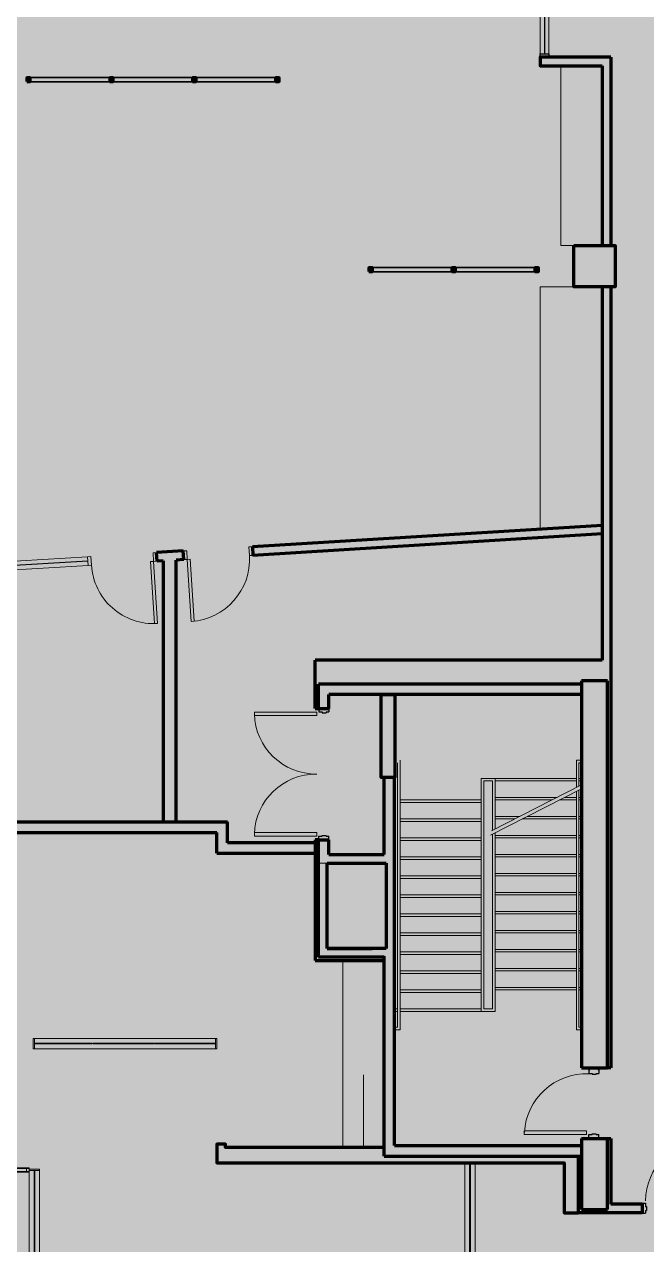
# Model space of a CAD drawing. Header units: inches. Extents: x -2124 to 6036, y -4479 to 801.
# Drawn here: x 2781 to 3141, y -2897 to -2191 of the extents above; entities that cross this region are included whole.
import ezdxf

# ---------------------------------------------------------------- set-up
doc = ezdxf.new("R2010")
doc.units = ezdxf.units.IN
doc.header["$MEASUREMENT"] = 0
doc.linetypes.add('DGN Style 2', pattern=[186.341636, 111.804981, -74.536654])
doc.layers.add('A-ANNO-NPLT', color=30, linetype='Continuous', lineweight=0, plot=False)
for name, color, linetype, lineweight in [('A-AREA-Floor Common', 250, 'DGN Style 2', 80), ('A-AREA-VERTICAL', 253, 'DGN Style 2', 80), ('a-bp-02N-_-03S - A-COLS', 2, 'Continuous', 70), ('a-bp-02N-_-03S - A-DOOR', 1, 'Continuous', 13), ('a-bp-02N-_-03S - A-FLOR-STRS', 2, 'Continuous', 13), ('a-bp-02N-_-03S - A-GLAZ', 2, 'Continuous', 0), ('a-bp-02N-_-03S - A-WALL-FULL', 6, 'Continuous', 70), ('a-fp-02N-_-03S - A-COLS', 2, 'Continuous', 70), ('a-fp-02N-_-03S - A-DOOR', 1, 'Continuous', 13), ('a-fp-02N-_-03S - A-FLOR-WDWK', 7, 'Continuous', 13), ('a-fp-02N-_-03S - A-GLAZ', 2, 'Continuous', 13), ('a-fp-02N-_-03S - A-WALL-FULL', 6, 'Continuous', 70)]:
    doc.layers.add(name, color=color, linetype=linetype, lineweight=lineweight)
doc.layers.add('A-AREA-TENANT 3', color=7, linetype='DGN Style 2', lineweight=80, true_color=0xffc3a3)
doc.layers.add('A-AREA-TENANT 4', color=7, linetype='DGN Style 2', lineweight=80, true_color=0xffeeba)

# ---------------------------------------------------------------- blocks, each defined once
blk = doc.blocks.new('DRJAMB_7')
at = {"layer": 'a-bp-02N-_-03S - A-DOOR', "linetype": 'Continuous', "lineweight": 30}
for p, q in [((0, 5.75), (2, 5.75)), ((0, 5.75), (0, 5.141375)), ((0, 0), (2, 0)), ((2, 5.75), (2, 3.75)), ((2, 3.75), (2.5, 3.75)), ((2, 1.5), (2.5, 1.5)), ((2, 1.5), (2, 0)), ((2.5, 3.75), (2.5, 1.5))]:
    blk.add_line(p, q, dxfattribs=at)
at = {"layer": 'a-bp-02N-_-03S - A-DOOR', "linetype": 'Continuous', "lineweight": 13}
blk.add_line((0, 0), (0, 0.48325), dxfattribs=at)
blk = doc.blocks.new('DRJAMB_8')
at = {"layer": 'a-bp-02N-_-03S - A-DOOR', "linetype": 'Continuous', "lineweight": 30}
for p, q in [((0, 5.75), (2, 5.75)), ((0, 5.75), (0, 5.141375)), ((0, 0), (2, 0)), ((2, 5.75), (2, 3.75)), ((2, 3.75), (2.5, 3.75)), ((2, 1.5), (2.5, 1.5)), ((2, 1.5), (2, 0)), ((2.5, 3.75), (2.5, 1.5))]:
    blk.add_line(p, q, dxfattribs=at)
at = {"layer": 'a-bp-02N-_-03S - A-DOOR', "linetype": 'Continuous', "lineweight": 13}
blk.add_line((0, 0), (0, 0.48325), dxfattribs=at)
blk = doc.blocks.new('DOOR')
at = {"layer": 'a-bp-02N-_-03S - A-DOOR', "linetype": 'Continuous', "lineweight": 0}
for p, q in [((-42.45775, 1.45025), (-42.45775, 3.45025)), ((-42.45775, 1.45025), (-6.375625, 1.45025)), ((-42.402125, 3.45025), (-6.375625, 3.45025)), ((-6.375625, 1.45025), (-6.375625, 3.45025))]:
    blk.add_line(p, q, dxfattribs=at)
blk.add_arc((-6.45775, 0.52425), 36, 87.918625, 176.815261111, dxfattribs=at)
at = {"layer": 'a-bp-02N-_-03S - A-DOOR', "linetype": 'Continuous', "lineweight": 30, "extrusion": (0, 0, -1), "rotation": 270}
blk.add_blockref('DRJAMB_7', (-0.59975, 38.765), dxfattribs=at)
at = {"layer": 'a-bp-02N-_-03S - A-DOOR', "linetype": 'Continuous', "lineweight": 30, "rotation": 90}
blk.add_blockref('DRJAMB_8', (0.59975, -0.680875), dxfattribs=at)
blk = doc.blocks.new('DRJAMB_13')
at = {"layer": 'a-bp-02N-_-03S - A-DOOR', "linetype": 'Continuous', "lineweight": 30}
for p, q in [((0, 5.75), (2, 5.75)), ((0, 5.75), (0, 5.141375)), ((0, 0), (2, 0)), ((2, 5.75), (2, 3.75)), ((2, 3.75), (2.5, 3.75)), ((2, 1.5), (2.5, 1.5)), ((2, 1.5), (2, 0)), ((2.5, 3.75), (2.5, 1.5))]:
    blk.add_line(p, q, dxfattribs=at)
at = {"layer": 'a-bp-02N-_-03S - A-DOOR', "linetype": 'Continuous', "lineweight": 13}
blk.add_line((0, 0), (0, 0.48325), dxfattribs=at)
blk = doc.blocks.new('DRJAMB_14')
at = {"layer": 'a-bp-02N-_-03S - A-DOOR', "linetype": 'Continuous', "lineweight": 30}
for p, q in [((0, 5.75), (2, 5.75)), ((0, 5.75), (0, 5.141375)), ((0, 0), (2, 0)), ((2, 5.75), (2, 3.75)), ((2, 3.75), (2.5, 3.75)), ((2, 1.5), (2.5, 1.5)), ((2, 1.5), (2, 0)), ((2.5, 3.75), (2.5, 1.5))]:
    blk.add_line(p, q, dxfattribs=at)
at = {"layer": 'a-bp-02N-_-03S - A-DOOR', "linetype": 'Continuous', "lineweight": 13}
blk.add_line((0, 0), (0, 0.48325), dxfattribs=at)
blk = doc.blocks.new('*U173')
at = {"layer": 'a-bp-02N-_-03S - A-DOOR', "linetype": 'Continuous', "lineweight": 0}
for p, q in [((15.84, -21.47), (15.84, 14.55)), ((17.84, 14.55), (15.84, 14.55)), ((17.84, -21.53), (17.84, 14.55)), ((17.84, -21.53), (15.84, -21.53))]:
    blk.add_line(p, q, dxfattribs=at)
blk.add_arc((18.39, 14.86), 36.37, 180.48824, 267.45073, dxfattribs=at)
at = {"layer": 'a-bp-02N-_-03S - A-DOOR', "linetype": 'Continuous', "lineweight": 30, "extrusion": (0, 0, -1), "rotation": 180}
blk.add_blockref('DRJAMB_13', (19.97, 21.53), dxfattribs=at)
at = {"layer": 'a-bp-02N-_-03S - A-DOOR', "linetype": 'Continuous', "lineweight": 30, "rotation": 180}
blk.add_blockref('DRJAMB_14', (19.97, 21.53), dxfattribs=at)
blk = doc.blocks.new('DRJAMB_17')
at = {"layer": 'a-bp-02N-_-03S - A-DOOR', "linetype": 'Continuous', "lineweight": 30}
for p, q in [((0, 5.75), (2, 5.75)), ((0, 5.75), (0, 5.141375)), ((0, 0), (2, 0)), ((2, 5.75), (2, 3.75)), ((2, 3.75), (2.5, 3.75)), ((2, 1.5), (2.5, 1.5)), ((2, 1.5), (2, 0)), ((2.5, 3.75), (2.5, 1.5))]:
    blk.add_line(p, q, dxfattribs=at)
at = {"layer": 'a-bp-02N-_-03S - A-DOOR', "linetype": 'Continuous', "lineweight": 13}
blk.add_line((0, 0), (0, 0.48325), dxfattribs=at)
blk = doc.blocks.new('*U185')
at = {"layer": 'a-bp-02N-_-03S - A-DOOR', "extrusion": (0, 0, -1), "flags": 128}
blk.add_lwpolyline([(18, 18), (16.25, 18), (16.25, -18), (18, -18), (18, 18)], close=True, dxfattribs=at)
at = {"layer": 'a-bp-02N-_-03S - A-DOOR', "lineweight": 0, "extrusion": (0, 0, -1)}
blk.add_arc((18, 18), 36, 180, 270, dxfattribs=at)
blk = doc.blocks.new('SL1')
at = {"layer": 'a-bp-02N-_-03S - A-GLAZ', "lineweight": 0}
for p, q in [((40, 5), (114, 5)), ((114, 0), (40, 0))]:
    blk.add_line(p, q, dxfattribs=at)
at = {"layer": 'a-bp-02N-_-03S - A-GLAZ', "lineweight": 30}
blk.add_line((40, 2.5), (114, 2.5), dxfattribs=at)
at = {"layer": 'a-bp-02N-_-03S - A-GLAZ', "lineweight": 30, "extrusion": (0, 0, -1), "flags": 128}
for points in [[(-2, 5), (0, 5), (0, 0), (-2, 0), (-2, 5)], [(-40, 5), (-38, 5), (-38, 0), (-40, 0), (-40, 5)], [(-116, 5), (-114, 5), (-114, 0), (-116, 0), (-116, 5)]]:
    blk.add_lwpolyline(points, close=True, dxfattribs=at)
at = {"layer": 'a-bp-02N-_-03S - A-DOOR'}
blk.add_blockref('*U185', (20, -18), dxfattribs=at)
blk = doc.blocks.new('*U245')
at = {"layer": 'a-fp-02N-_-03S - A-DOOR', "flags": 128}
blk.add_lwpolyline([(-18, 18), (-16.25, 18), (-16.25, -18), (-18, -18), (-18, 18)], close=True, dxfattribs=at)
at = {"layer": 'a-fp-02N-_-03S - A-DOOR', "extrusion": (0, 0, -1)}
blk.add_arc((18, 18), 36, 180, 270, dxfattribs=at)
blk = doc.blocks.new('DR1_3')
at = {"layer": 'a-fp-02N-_-03S - A-GLAZ', "flags": 128}
for points in [[(2, 5), (0, 5), (0, 0), (2, 0), (2, 5)], [(40, 5), (38, 5), (38, 0), (40, 0), (40, 5)]]:
    blk.add_lwpolyline(points, close=True, dxfattribs=at)
at = {"layer": 'a-fp-02N-_-03S - A-DOOR'}
blk.add_blockref('*U245', (20, -18), dxfattribs=at)

msp = doc.modelspace()

# ---------------------------------------------------------------- hatches: boundary and pattern name
at = {"layer": 'A-AREA-Floor Common'}
for points in [[(3118.75, -2846.25), (3118.75, -2573), (3115.75, -2573), (3115.75, -2215), (3115.75, -2086), (3250.25, -2086), (3248.25, -1905.04), (3351.25, -1905.04), (3351.25, -1910.28), (3356.25, -1910.28), (3356.25, -2216), (3185.75, -2216), (3185.94, -2620), (3363.19, -2620), (3363.19, -2846.25), (3180.75, -2846.25), (3120.75, -2846.25)], [(2951.62, -2676.5), (2951.62, -2573), (2987.75, -2573), (2987.75, -2627), (2989.62, -2627), (2989.62, -2676.5)]]:
    msp.add_hatch(color=256, dxfattribs=at).paths.add_polyline_path(points)
at = {"layer": 'A-AREA-TENANT 3'}
msp.add_hatch(color=256, dxfattribs=at).paths.add_polyline_path([(3455.7, -3221.44), (3416.07, -3215.02), (3379.37, -3204.94), (3339.31, -3195.57), (3299.24, -3188.04), (3296.77, -3187.69), (3256.44, -3181.81), (3215.2, -3177.41), (3172.48, -3174.71), (3131.76, -3173.8), (3090.76, -3173.8), (3011.76, -3173.8), (2131.28, -3173.76), (2131.26, -3213.5), (1931.26, -3213.5), (1931.28, -3173.76), (1671.26, -3173.76), (1671.26, -3165.01), (1585.38, -3165.01), (1585.38, -2932.97), (1880.85, -2932.97), (1880.85, -2831.6), (1957.78, -2831.6), (1957.78, -2655.69), (2895.81, -2655.69), (2895.81, -2667.81), (2951.62, -2667.81), (2951.62, -2676.5), (2989.62, -2676.5), (2989.62, -2846.25), (3363.25, -2846.25), (3363.19, -2620), (3185.94, -2620), (3185.75, -2409.12), (3976.32, -2409.12), (3976.81, -2628.41), (3905.25, -2628.41), (3905.25, -2697.91), (3950.75, -2697.91), (3950.75, -2709.41), (3976.99, -2709.41), (3978.03, -3173.83), (3608.54, -3173.83), (3602.18, -3178.43), (3569.08, -3198.99), (3534.64, -3212.64), (3495.62, -3220.56)])
at = {"layer": 'A-AREA-TENANT 4'}
msp.add_hatch(color=256, dxfattribs=at).paths.add_polyline_path([(2895.81, -2667.81), (2895.81, -2655.69), (1957.78, -2655.69), (1957.78, -2493.32), (1899.38, -2493.32), (1899.38, -2316.94), (1899.38, -2306.4), (2051.51, -2306.32), (2051.51, -2228.99), (2371, -2228.99), (2371, -2307.22), (2649.25, -2307.22), (2733.26, -2307.22), (2770.4, -2307.22), (2770.4, -2208), (2739.22, -2208), (2739.22, -2150), (2739.22, -2118), (2739.22, -2070), (2739.22, -2038.01), (2739.22, -1990), (2739.22, -1958.01), (2739.22, -1910), (2739.22, -1905.04), (2741.22, -1905.04), (3248.25, -1905.04), (3250.25, -2086), (3115.75, -2086), (3115.75, -2215), (3115.75, -2573), (3103.75, -2573), (2987.75, -2573), (2951.62, -2573), (2951.62, -2667.81)])
at = {"layer": 'A-AREA-VERTICAL'}
msp.add_hatch(color=256, dxfattribs=at).paths.add_polyline_path([(2989.62, -2846.25), (2989.62, -2627), (2987.75, -2627), (2987.75, -2573), (3103.75, -2573), (3118.75, -2573), (3118.75, -2846.25)])

# ---------------------------------------------------------------- linework, layer by layer
at = {"layer": 'A-ANNO-NPLT', "color": 1, "true_color": 0xff1216}
msp.add_line((2956.62, -2676.5), (2951.62, -2676.5), dxfattribs=at)
at = {"layer": 'a-bp-02N-_-03S - A-COLS', "linetype": 'Continuous', "lineweight": 70}
for p, q in [((3118.75, -2571), (3103.75, -2571)), ((3103.75, -2571), (3103.75, -2795)), ((3118.75, -2795), (3118.75, -2571)), ((3103.75, -2795), (3118.75, -2795)), ((3103.75, -2836), (3103.75, -2877)), ((3103.75, -2836), (3118.75, -2836)), ((3118.75, -2877), (3118.75, -2836)), ((3103.75, -2877), (3118.75, -2877))]:
    msp.add_line(p, q, dxfattribs=at)
at = {"layer": 'a-bp-02N-_-03S - A-COLS', "linetype": 'Continuous', "lineweight": 70, "flags": 128}
for points in [[(3099.25, -2319), (3123.25, -2319), (3123.25, -2343), (3099.25, -2343), (3099.25, -2319)], [(2987.75, -2579), (2995.75, -2579), (2995.75, -2627), (2987.75, -2627), (2987.75, -2579)]]:
    msp.add_lwpolyline(points, close=True, dxfattribs=at)
at = {"layer": 'a-bp-02N-_-03S - A-DOOR', "linetype": 'Continuous', "lineweight": 0}
for p, q in [((2914.45, -2589.13), (2950.53, -2589.13)), ((2914.45, -2589.13), (2914.45, -2591.13)), ((2914.5, -2591.13), (2950.53, -2591.13)), ((2950.53, -2589.13), (2950.53, -2591.13)), ((2914.45, -2660.87), (2914.45, -2658.87)), ((2914.45, -2660.87), (2950.53, -2660.87)), ((2914.5, -2658.87), (2950.53, -2658.87)), ((2950.53, -2660.87), (2950.53, -2658.87))]:
    msp.add_line(p, q, dxfattribs=at)
at = {"layer": 'a-bp-02N-_-03S - A-DOOR', "linetype": 'Continuous', "lineweight": 0, "extrusion": (0, 0, -1)}
msp.add_arc((-2950.25, -2589.24), 35.76, 269.55535, 358.45199, dxfattribs=at)
at = {"layer": 'a-bp-02N-_-03S - A-DOOR', "linetype": 'Continuous', "lineweight": 0}
msp.add_arc((2950.25, -2660.76), 35.76, 89.55535, 178.45199, dxfattribs=at)
at = {"layer": 'a-bp-02N-_-03S - A-FLOR-STRS'}
for p, q in [((2997.25, -2771.5), (2997.25, -2618.5)), ((2998.75, -2617), (2998.75, -2773)), ((3100.75, -2617), (3103.75, -2617)), ((3100.75, -2632.78), (3100.75, -2617)), ((3102.25, -2618.5), (3103.75, -2618.5)), ((3102.25, -2618.5), (3102.25, -2632.01)), ((3053.72, -2627.5), (3045.66, -2627.5)), ((3045.66, -2762.5), (3045.66, -2627.5)), ((3100.75, -2627.5), (3053.72, -2627.5)), ((3053.72, -2656.8), (3053.72, -2627.5)), ((3103.69, -2627.5), (3102.25, -2627.5)), ((3047.16, -2761), (3047.16, -2629)), ((3052.22, -2629), (3047.16, -2629)), ((3103.75, -2633.49), (3051.1, -2660.38)), ((3103.75, -2631.25), (3051.69, -2657.84)), ((3052.22, -2657.57), (3052.22, -2629)), ((3100.75, -2629), (3053.72, -2629)), ((3103.69, -2629), (3102.25, -2629)), ((3102.25, -2634.26), (3102.25, -2771.5)), ((3045.66, -2640), (2998.75, -2640)), ((3045.66, -2640), (2998.75, -2640)), ((3045.66, -2641.5), (2998.75, -2641.5)), ((3089.55, -2638.5), (3053.72, -2638.5)), ((3086.61, -2640), (3053.72, -2640)), ((3100.75, -2640), (3091.01, -2640)), ((3100.75, -2638.5), (3093.95, -2638.5)), ((3100.75, -2773), (3100.75, -2635.03)), ((3103.69, -2638.5), (3102.25, -2638.5)), ((3103.69, -2640), (3102.25, -2640)), ((3045.66, -2651), (2998.75, -2651)), ((3045.66, -2651), (2998.75, -2651)), ((3045.66, -2652.5), (2998.75, -2652.5)), ((3068.01, -2649.5), (3053.72, -2649.5)), ((3065.08, -2651), (3053.72, -2651)), ((3100.75, -2651), (3069.47, -2651)), ((3100.75, -2649.5), (3072.41, -2649.5)), ((3103.69, -2649.5), (3102.25, -2649.5)), ((3103.69, -2651), (3102.25, -2651)), ((3045.66, -2662), (2998.75, -2662)), ((3052.22, -2761), (3052.22, -2659.81)), ((3053.72, -2762.5), (3053.72, -2659.05)), ((3100.75, -2660.5), (3053.72, -2660.5)), ((3100.75, -2662), (3053.72, -2662)), ((3103.69, -2660.5), (3102.25, -2660.5)), ((3103.69, -2662), (3102.25, -2662)), ((3045.66, -2663.5), (2998.75, -2663.5)), ((3045.66, -2673), (2998.75, -2673)), ((3045.66, -2674.5), (2998.75, -2674.5)), ((3100.75, -2671.5), (3053.72, -2671.5)), ((3100.75, -2673), (3053.72, -2673)), ((3103.69, -2671.5), (3102.25, -2671.5)), ((3103.69, -2673), (3102.25, -2673)), ((3045.66, -2684), (2998.75, -2684)), ((3100.75, -2682.5), (3053.72, -2682.5)), ((3100.75, -2684), (3053.72, -2684)), ((3103.69, -2682.5), (3102.25, -2682.5)), ((3103.69, -2684), (3102.25, -2684)), ((3045.66, -2685.5), (2998.75, -2685.5)), ((3045.66, -2695), (2998.75, -2695)), ((3045.66, -2696.5), (2998.75, -2696.5)), ((3100.75, -2693.5), (3053.72, -2693.5)), ((3100.75, -2695), (3053.72, -2695)), ((3103.69, -2693.5), (3102.25, -2693.5)), ((3103.69, -2695), (3102.25, -2695)), ((3100.75, -2704.5), (3053.72, -2704.5)), ((3103.69, -2704.5), (3102.25, -2704.5)), ((3045.66, -2706), (2998.75, -2706)), ((3045.66, -2707.5), (2998.75, -2707.5)), ((3100.75, -2706), (3053.72, -2706)), ((3103.69, -2706), (3102.25, -2706)), ((3045.66, -2717), (2998.75, -2717)), ((3045.66, -2718.5), (2998.75, -2718.5)), ((3100.75, -2715.5), (3053.72, -2715.5)), ((3100.75, -2717), (3053.72, -2717)), ((3103.69, -2715.5), (3102.25, -2715.5)), ((3103.69, -2717), (3102.25, -2717)), ((3100.75, -2726.5), (3053.72, -2726.5)), ((3103.69, -2726.5), (3102.25, -2726.5)), ((3045.66, -2728), (2998.75, -2728)), ((3045.66, -2729.5), (2998.75, -2729.5)), ((3100.75, -2728), (3053.72, -2728)), ((3103.69, -2728), (3102.25, -2728)), ((3045.66, -2739), (2998.75, -2739)), ((3045.66, -2740.5), (2998.75, -2740.5)), ((3100.75, -2737.5), (3053.72, -2737.5)), ((3100.75, -2739), (3053.72, -2739)), ((3103.69, -2737.5), (3102.25, -2737.5)), ((3103.69, -2739), (3102.25, -2739)), ((3045.66, -2750), (2998.75, -2750)), ((3045.66, -2751.5), (2998.75, -2751.5)), ((3100.75, -2748.5), (3053.72, -2748.5)), ((3100.75, -2750), (3053.72, -2750)), ((3103.69, -2748.5), (3102.25, -2748.5)), ((3103.69, -2750), (3102.25, -2750)), ((2997.25, -2761), (2995.69, -2761)), ((3045.66, -2761), (2998.75, -2761)), ((3052.22, -2761), (3047.16, -2761)), ((2997.25, -2762.5), (2995.69, -2762.5)), ((3045.66, -2762.5), (2998.75, -2762.5)), ((3053.72, -2762.5), (3045.66, -2762.5)), ((2997.25, -2771.5), (2995.62, -2771.5)), ((2998.75, -2773), (2995.62, -2773)), ((3100.75, -2773), (3103.73, -2773)), ((3102.25, -2771.5), (3103.73, -2771.5))]:
    msp.add_line(p, q, dxfattribs=at)
at = {"layer": 'a-bp-02N-_-03S - A-WALL-FULL', "linetype": 'Continuous', "lineweight": 70}
for p, q in [((3120.75, -2210), (3120.75, -2319)), ((3115.75, -2215), (3115.75, -2319)), ((3115.75, -2343), (3115.75, -2559)), ((3120.75, -2343), (3120.75, -2795)), ((2949.62, -2587), (2949.62, -2559)), ((3115.75, -2559), (2949.62, -2559)), ((2949.62, -2587), (2951.62, -2587)), ((1985.93, -2652.62), (2898.88, -2652.62)), ((2898.88, -2664.75), (2898.88, -2652.62)), ((2765.25, -2658.75), (2892.75, -2658.75)), ((2892.75, -2670.88), (2892.75, -2658.75)), ((2951.62, -2663), (2949.62, -2663)), ((2949.62, -2663), (2949.62, -2733)), ((2949.62, -2664.75), (2898.88, -2664.75)), ((2892.75, -2670.88), (2949.62, -2670.88)), ((2949.62, -2733), (2989.62, -2733)), ((3120.75, -2795), (3118.75, -2795)), ((3118.75, -2836), (3120.75, -2836)), ((3120.75, -2836), (3120.75, -2874)), ((3101.75, -2846.25), (3101.75, -2879)), ((3138.8, -2874), (3120.75, -2874)), ((3138.8, -2874), (3138.8, -2879)), ((3138.8, -2879), (3101.75, -2879))]:
    msp.add_line(p, q, dxfattribs=at)
at = {"layer": 'a-bp-02N-_-03S - A-WALL-FULL', "linetype": 'Continuous'}
for p, q in [((3103.75, -2573), (2951.62, -2573)), ((2951.62, -2587), (2951.62, -2573)), ((3103.75, -2579), (2957.62, -2579)), ((2957.62, -2587), (2957.62, -2579)), ((2951.62, -2587), (2957.62, -2587)), ((2989.62, -2671.5), (2989.62, -2627)), ((2995.62, -2840), (2995.62, -2627)), ((2951.62, -2663), (2957.62, -2663)), ((2951.62, -2731), (2951.62, -2663)), ((2957.62, -2671.5), (2957.62, -2663)), ((2956.62, -2676.5), (2990.62, -2676.5)), ((2956.62, -2726), (2956.62, -2676.5)), ((2957.62, -2671.5), (2989.62, -2671.5)), ((2990.62, -2676.5), (2990.62, -2726)), ((2990.62, -2726), (2956.62, -2726)), ((2989.62, -2731), (2951.62, -2731)), ((2989.62, -2846.25), (2989.62, -2730.5)), ((2989.62, -2846.25), (3103.75, -2846.25)), ((2995.62, -2840), (3103.75, -2840))]:
    msp.add_line(p, q, dxfattribs=at)
at = {"layer": 'a-bp-02N-_-03S - A-WALL-FULL', "linetype": 'DGN Style 2'}
msp.add_line((2956.62, -2726), (2982.62, -2726), dxfattribs=at)
at = {"layer": 'a-bp-02N-_-03S - A-WALL-FULL', "flags": 128}
msp.add_lwpolyline([(3120.75, -2210), (3079.75, -2210), (3079.75, -2215), (3115.75, -2215)], dxfattribs=at)
at = {"layer": 'a-fp-02N-_-03S - A-COLS', "flags": 128}
for points in [[(2782.76, -2224), (2784.76, -2224), (2784.76, -2222), (2782.76, -2222), (2782.76, -2224)], [(2830.76, -2224), (2832.76, -2224), (2832.76, -2222), (2830.76, -2222), (2830.76, -2224)], [(2878.76, -2224), (2880.76, -2224), (2880.76, -2222), (2878.76, -2222), (2878.76, -2224)], [(2926.76, -2224), (2928.76, -2224), (2928.76, -2222), (2926.76, -2222), (2926.76, -2224)], [(2980.75, -2333.99), (2982.75, -2333.99), (2982.75, -2331.99), (2980.75, -2331.99), (2980.75, -2333.99)], [(3028.75, -2333.99), (3030.75, -2333.99), (3030.75, -2331.99), (3028.75, -2331.99), (3028.75, -2333.99)], [(3076.75, -2333.99), (3078.75, -2333.99), (3078.75, -2331.99), (3076.75, -2331.99), (3076.75, -2333.99)]]:
    msp.add_lwpolyline(points, close=True, dxfattribs=at)
at = {"layer": 'a-fp-02N-_-03S - A-FLOR-WDWK', "flags": 128}
for points in [[(3115.75, -2215), (3091.75, -2215), (3091.75, -2319), (3115.75, -2319), (3115.75, -2215)], [(3115.75, -2343), (3079.75, -2343), (3079.75, -2483.2), (3115.75, -2481), (3115.75, -2343)], [(2989.62, -2841.25), (2989.62, -2733), (2965.62, -2733), (2965.62, -2841.25), (2989.62, -2841.25)]]:
    msp.add_lwpolyline(points, close=True, dxfattribs=at)
at = {"layer": 'a-fp-02N-_-03S - A-FLOR-WDWK', "linetype": 'DGN Style 2', "lineweight": 0, "flags": 128}
msp.add_lwpolyline([(2989.62, -2841.25), (2989.62, -2733), (2977.62, -2733), (2977.62, -2841.25), (2989.62, -2841.25)], close=True, dxfattribs=at)
at = {"layer": 'a-fp-02N-_-03S - A-GLAZ', "lineweight": 0}
for p, q in [((2817.94, -2499.22), (2739.44, -2504.02)), ((2739.75, -2509.01), (2818.24, -2504.21))]:
    msp.add_line(p, q, dxfattribs=at)
at = {"layer": 'a-fp-02N-_-03S - A-GLAZ', "lineweight": 30}
msp.add_line((2818.09, -2501.71), (2739.6, -2506.51), dxfattribs=at)
at = {"layer": 'a-fp-02N-_-03S - A-GLAZ', "flags": 128}
for points in [[(2783.76, -2221.5), (2927.76, -2221.5), (2927.76, -2222), (2783.76, -2222), (2783.76, -2221.5)], [(2783.76, -2224), (2927.76, -2224), (2927.76, -2224.5), (2783.76, -2224.5), (2783.76, -2224)], [(2981.75, -2331.49), (3077.75, -2331.49), (3077.75, -2331.99), (2981.75, -2331.99), (2981.75, -2331.49)], [(2981.75, -2333.99), (3077.75, -2333.99), (3077.75, -2334.49), (2981.75, -2334.49), (2981.75, -2333.99)], [(2787.25, -2784), (2787.25, -2778), (2786.5, -2778), (2786.5, -2784), (2787.25, -2784)], [(2786.5, -2778), (2892.75, -2778), (2892.75, -2784), (2786.5, -2784), (2786.5, -2778)], [(2820.5, -2781.25), (2820.5, -2780.75), (2787.25, -2780.75), (2787.25, -2781.25), (2820.5, -2781.25)], [(2856.25, -2781.25), (2856.25, -2780.75), (2821, -2780.75), (2821, -2781.25), (2856.25, -2781.25)], [(2892, -2781.25), (2892, -2780.75), (2856.75, -2780.75), (2856.75, -2781.25), (2892, -2781.25)], [(2892.75, -2784), (2892.75, -2778), (2892, -2778), (2892, -2784), (2892.75, -2784)], [(2784.25, -2853.38), (2667.25, -2853.38), (2667.25, -2853), (2784.25, -2853), (2784.25, -2853.38)], [(2784.25, -2853.38), (2782.62, -2853.38), (2782.62, -2855), (2784.25, -2855), (2784.25, -2853.38)], [(2784.25, -2854.56), (2790.25, -2854.56), (2790.25, -2853.81), (2784.25, -2853.81), (2784.25, -2854.56)], [(2790.25, -2958.41), (2784.25, -2958.41), (2784.25, -2853.81), (2790.25, -2853.81), (2790.25, -2958.41)], [(3036.25, -2850.72), (3042.25, -2850.72), (3042.25, -2849.97), (3036.25, -2849.97), (3036.25, -2850.72)], [(3042.25, -2923.72), (3036.25, -2923.72), (3036.25, -2850), (3042.25, -2850), (3042.25, -2923.72)], [(3039, -2887.34), (3039.5, -2887.34), (3039.5, -2850.72), (3039, -2850.72), (3039, -2887.34)], [(2784.25, -2855.38), (2667.25, -2855.38), (2667.25, -2855), (2784.25, -2855), (2784.25, -2855.38)], [(2787, -2888.93), (2787.5, -2888.93), (2787.5, -2854.56), (2787, -2854.56), (2787, -2888.93)], [(2787, -2923.3), (2787.5, -2923.3), (2787.5, -2888.93), (2787, -2888.93), (2787, -2923.3)], [(3039, -2922.97), (3039.5, -2922.97), (3039.5, -2887.34), (3039, -2887.34), (3039, -2922.97)]]:
    msp.add_lwpolyline(points, close=True, dxfattribs=at)
at = {"layer": 'a-fp-02N-_-03S - A-WALL-FULL'}
for p, q in [((3115.75, -2481), (2913.29, -2493.38)), ((3115.75, -2486.01), (2913.59, -2498.37)), ((2913.29, -2493.38), (2913.59, -2498.37)), ((2873.36, -2495.83), (2857.86, -2496.77)), ((2858.17, -2501.76), (2857.86, -2496.77)), ((2873.67, -2500.84), (2873.36, -2495.83)), ((2861.75, -2501.54), (2858.17, -2501.76)), ((2861.62, -2501.54), (2861.62, -2652.62)), ((2869.12, -2501.09), (2869.12, -2652.62)), ((2873.67, -2500.82), (2869.25, -2501.09))]:
    msp.add_line(p, q, dxfattribs=at)
at = {"layer": 'a-fp-02N-_-03S - A-WALL-FULL', "linetype": 'Continuous', "flags": 128}
msp.add_lwpolyline([(2989.62, -2841.25), (2897.75, -2841.25), (2897.75, -2839.25), (2892.75, -2839.25), (2892.75, -2850), (3093.75, -2850), (3093.75, -2858.38), (3093.75, -2870.38), (3093.75, -2879), (3101.75, -2879)], dxfattribs=at)

# ---------------------------------------------------------------- block references
at = {"layer": 'a-bp-02N-_-03S - A-DOOR', "linetype": 'Continuous', "lineweight": 30, "extrusion": (0, 0, -1), "rotation": 270}
msp.add_blockref('DRJAMB_17', (-2957.51, -2587), dxfattribs=at)
at = {"layer": 'a-bp-02N-_-03S - A-DOOR', "linetype": 'Continuous', "lineweight": 30, "rotation": 90}
msp.add_blockref('DRJAMB_17', (2957.51, -2663), dxfattribs=at)
at = {"layer": 'a-bp-02N-_-03S - A-DOOR', "linetype": 'Continuous', "lineweight": 0}
msp.add_blockref('DOOR', (3113.05, -2835.07), dxfattribs=at)
at = {"layer": 'a-bp-02N-_-03S - A-DOOR', "linetype": 'Continuous', "lineweight": 0, "extrusion": (0, 0, -1), "rotation": 180}
msp.add_blockref('*U173', (-3158.78, -2857.61), dxfattribs=at)
at = {"layer": 'a-bp-02N-_-03S - A-GLAZ', "lineweight": 30, "extrusion": (0, 0, -1), "rotation": 270}
msp.add_blockref('SL1', (-3084.75, -2094), dxfattribs=at)
at = {"layer": 'a-fp-02N-_-03S - A-GLAZ', "rotation": 3.500000000000401}
msp.add_blockref('DR1_3', (2873.67, -2500.82), dxfattribs=at)
at = {"layer": 'a-fp-02N-_-03S - A-GLAZ', "extrusion": (0, 0, -1), "rotation": 356.5000000000002}
msp.add_blockref('DR1_3', (-2858.17, -2501.76), dxfattribs=at)

doc.saveas('drawing.dxf')
